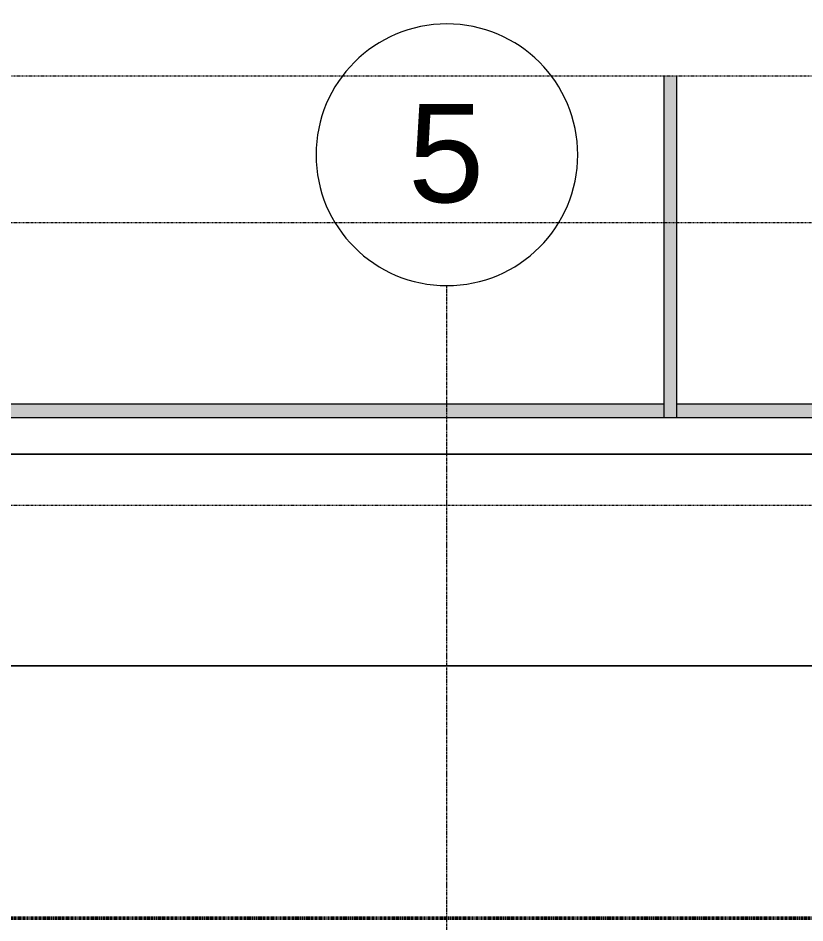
# Model space of a CAD drawing. Header units: inches. Extents: x -4254 to -1719, y 9514 to 12654.
# Drawn here: x -2271.6 to -2091.3, y 12267.6 to 12475.1 of the extents above; entities that cross this region are included whole.
import ezdxf

# ---------------------------------------------------------------- set-up
doc = ezdxf.new("R2010")
doc.units = ezdxf.units.IN
doc.header["$MEASUREMENT"] = 0
for name, pattern in [('Aligning Line 1_8_', [0.25, 0.125, -0.125]), ('Double Dash 3_8_', [1, 0.375, -0.125, 0.125, -0.125, 0.125, -0.125]), ('Grid Line 1_2_', [0.875, 0.5, -0.125, 0.125, -0.125])]:
    doc.linetypes.add(name, pattern=pattern)
for name, color, linetype, lineweight in [('0-1', 7, 'Continuous', 5), ('0-2', 7, 'Continuous', 9), ('C-PRKG-1', 55, 'Continuous', 9), ('C-PRKG-2', 7, 'Continuous', 9), ('C-PROP-LINE', 91, 'Double Dash 3_8_', 50), ('C-TOPO', 7, 'Continuous', 9), ('G-ANNO-SYMB-1', 147, 'Aligning Line 1_8_', 9), ('S-GRID-1', 1, 'Grid Line 1_2_', 9), ('S-GRID-IDEN', 1, 'Continuous', 9)]:
    doc.layers.add(name, color=color, linetype=linetype, lineweight=lineweight)
doc.styles.add('Arial_1', font='arial.ttf', dxfattribs={"height": 22.5})

# ---------------------------------------------------------------- blocks, each defined once
blk = doc.blocks.new('Parking_Stall_Multiple2 - street parking-1355854-FLOOR PLAN - ROOF')
at = {"layer": 'C-PRKG-1'}
h = blk.add_hatch(color=256, dxfattribs=at)
h.paths.add_polyline_path([(0, -1680), (0.04, -1682.96), (1.5, -1681.5), (3, -1683), (78.26, -1683), (78.26, -1681.07), (61.5, -1681.5), (3, -1680), (3, -1443), (1.5, -1441.5), (0, -1443), (0, -1631.89)], flags=0)
h.paths.add_polyline_path([(3, -1440), (61.5, -1441.5), (78.26, -1441.07), (78.26, -1440)], flags=0)
h = blk.add_hatch(color=256, dxfattribs=at)
h.paths.add_polyline_path([(0, -1723.83), (0, -1892.68), (3, -1892.68), (3, -1683), (1.5, -1681.5), (0.04, -1682.96), (0, -1680), (0, -1706.02)], flags=0)
h.paths.add_polyline_path([(3, -1680), (61.5, -1681.5), (78.26, -1681.07), (78.26, -1680)], flags=0)
at = {"layer": 'C-PRKG-2'}
for p, q in [((0, -1440), (0, -1683)), ((3, -1680), (3, -1443)), ((78.26, -1680), (0, -1680)), ((0, -1680), (0, -1892.68)), ((78.26, -1680), (3, -1680)), ((0, -1683), (78.26, -1683)), ((3, -1892.68), (3, -1683)), ((3, -1683), (78.26, -1683))]:
    blk.add_line(p, q, dxfattribs=at)
blk = doc.blocks.new('CTR  - Topography_rvt-1-FLOOR PLAN - ROOF')
at = {"layer": 'C-TOPO'}
for p, q in [((-2173.46, 12375.07), (-2477.5, 12375.07)), ((-2477.5, 12375.07), (-2173.46, 12375.07)), ((-2099, 12375.07), (-2173.46, 12375.07)), ((-2173.46, 12375.07), (-2099, 12375.07)), ((-1964.69, 12375.07), (-2099, 12375.07)), ((-2099, 12375.07), (-1964.69, 12375.07)), ((-2404.52, 12326.59), (-2183.63, 12326.59)), ((-2183.63, 12326.59), (-2404.52, 12326.59)), ((-2183.63, 12326.59), (-2107.28, 12326.59)), ((-2107.28, 12326.59), (-2183.63, 12326.59)), ((-2107.28, 12326.59), (-1969.56, 12326.59)), ((-1969.56, 12326.59), (-2107.28, 12326.59))]:
    blk.add_line(p, q, dxfattribs=at)
at = {"layer": '0-2', "rotation": 89.99999999999908}
blk.add_blockref('Parking_Stall_Multiple2 - street parking-1355854-FLOOR PLAN - ROOF', (-3803.58, 12383.54), dxfattribs=at)
blk = doc.blocks.new('CTR - 1st Phase - Common Walls_rvt-1-FLOOR PLAN - ROOF')
at = {"layer": 'G-ANNO-SYMB-1'}
for p, q in [((-1910.96, 12461.73), (-4071.96, 12461.73)), ((-1910.9, 12428.12), (-4072.07, 12428.12)), ((-1910.9, 12363.34), (-4072.07, 12363.34))]:
    blk.add_line(p, q, dxfattribs=at)
blk = doc.blocks.new('CTR - 1st Phase -Stairs _ Elevators_rvt-1-FLOOR PLAN - ROOF')
at = {"layer": 'G-ANNO-SYMB-1'}
blk.add_line((-1910.96, 12461.73), (-4071.96, 12461.73), dxfattribs=at)
blk = doc.blocks.new('Family - ___-1878357-FLOOR PLAN - ROOF')
at = {"layer": 'C-PROP-LINE'}
blk.add_line((-3989.61, 12268.69), (-1910.9, 12268.69), dxfattribs=at)
blk = doc.blocks.new('Grid - Grid Head - Circle-50561-FLOOR PLAN - ROOF')
at = {"layer": 'S-GRID-IDEN'}
for start, end in [(360, 180), (180, 360)]:
    blk.add_arc((0, 0), 0.25, start, end, dxfattribs=at)

msp = doc.modelspace()

# ---------------------------------------------------------------- linework, layer by layer
at = {"layer": 'S-GRID-1'}
msp.add_line((-2173.32, 9836.18), (-2173.32, 12413.74), dxfattribs=at)

# ---------------------------------------------------------------- block references
at = {"layer": '0-1'}
for name in ['CTR  - Topography_rvt-1-FLOOR PLAN - ROOF', 'CTR - 1st Phase - Common Walls_rvt-1-FLOOR PLAN - ROOF', 'CTR - 1st Phase -Stairs _ Elevators_rvt-1-FLOOR PLAN - ROOF']:
    msp.add_blockref(name, (0, 0), dxfattribs=at)
at = {"layer": 'C-PROP-LINE'}
msp.add_blockref('Family - ___-1878357-FLOOR PLAN - ROOF', (0, 0), dxfattribs=at)
at = {"layer": 'S-GRID-IDEN', "xscale": 120, "yscale": 120, "zscale": 120}
msp.add_blockref('Grid - Grid Head - Circle-50561-FLOOR PLAN - ROOF', (-2173.32, 12443.74), dxfattribs=at)

# ---------------------------------------------------------------- texts
at = {"layer": 'S-GRID-IDEN', "insert": (-2182.24, 12455.35), "char_height": 22.5, "width": 21.21, "attachment_point": 1, "style": 'Arial_1'}
msp.add_mtext('5', dxfattribs=at)

doc.saveas('drawing.dxf')
